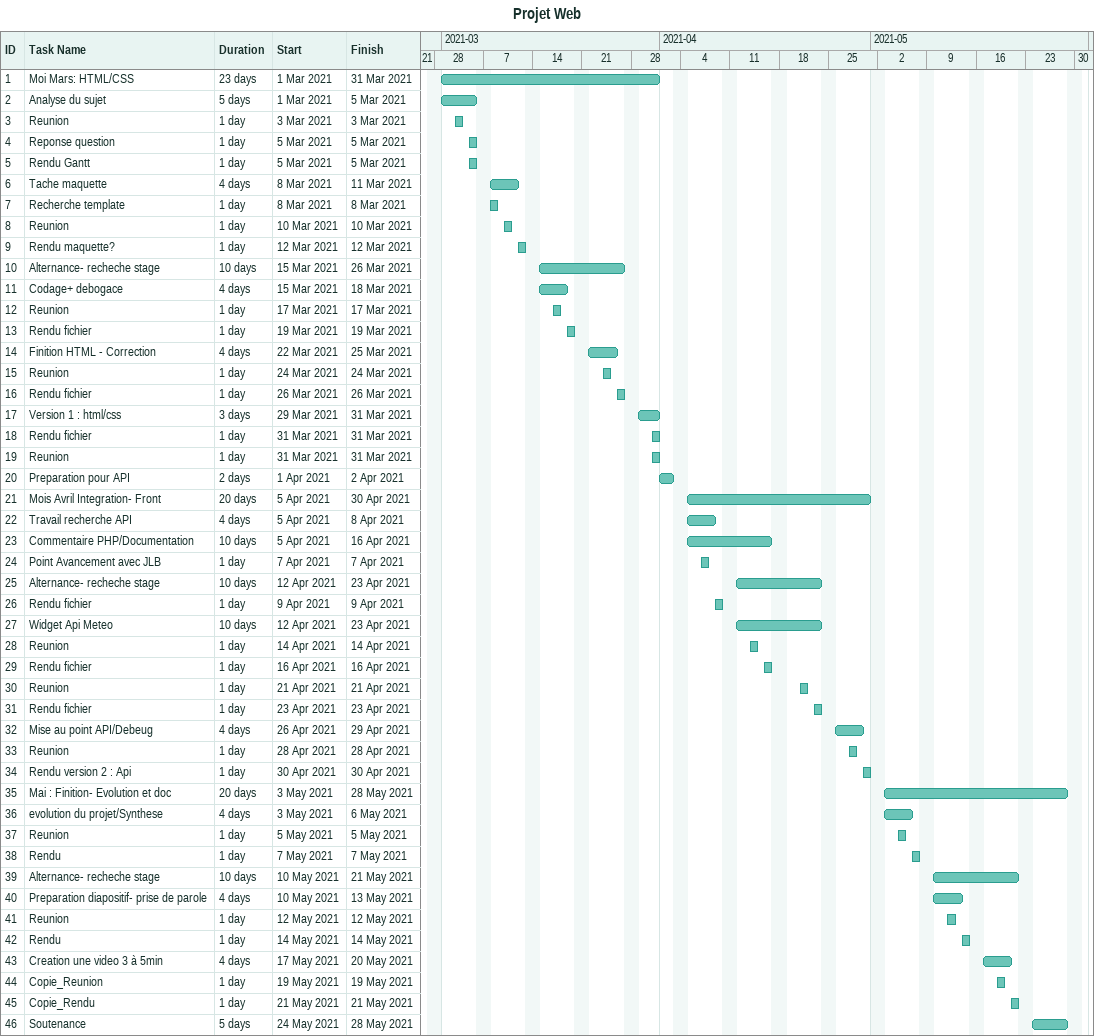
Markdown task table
Projet Web

| ID | Task | Duration | Start | Finish |
|---|---|---|---|---|
| 1 | Moi Mars: HTML/CSS | 23d | 2021-03-01 | 2021-03-31 |
| 2 | Analyse du sujet | 5d | 2021-03-01 | 2021-03-05 |
| 3 | Reunion | 1d | 2021-03-03 | 2021-03-03 |
| 4 | Reponse question | 1d | 2021-03-05 | 2021-03-05 |
| 5 | Rendu Gantt | 1d | 2021-03-05 | 2021-03-05 |
| 6 | Tache maquette | 4d | 2021-03-08 | 2021-03-11 |
| 7 | Recherche template | 1d | 2021-03-08 | 2021-03-08 |
| 8 | Reunion | 1d | 2021-03-10 | 2021-03-10 |
| 9 | Rendu maquette? | 1d | 2021-03-12 | 2021-03-12 |
| 10 | Alternance- recheche stage | 10d | 2021-03-15 | 2021-03-26 |
| 11 | Codage+ debogace | 4d | 2021-03-15 | 2021-03-18 |
| 12 | Reunion | 1d | 2021-03-17 | 2021-03-17 |
| 13 | Rendu fichier | 1d | 2021-03-19 | 2021-03-19 |
| 14 | Finition HTML - Correction | 4d | 2021-03-22 | 2021-03-25 |
| 15 | Reunion | 1d | 2021-03-24 | 2021-03-24 |
| 16 | Rendu fichier | 1d | 2021-03-26 | 2021-03-26 |
| 17 | Version 1 : html/css | 3d | 2021-03-29 | 2021-03-31 |
| 18 | Rendu fichier | 1d | 2021-03-31 | 2021-03-31 |
| 19 | Reunion | 1d | 2021-03-31 | 2021-03-31 |
| 20 | Preparation pour API | 2d | 2021-04-01 | 2021-04-02 |
| 21 | Mois Avril Integration- Front | 20d | 2021-04-05 | 2021-04-30 |
| 22 | Travail recherche API | 4d | 2021-04-05 | 2021-04-08 |
| 23 | Commentaire PHP/Documentation | 10d | 2021-04-05 | 2021-04-16 |
| 24 | Point Avancement avec JLB | 1d | 2021-04-07 | 2021-04-07 |
| 25 | Alternance- recheche stage | 10d | 2021-04-12 | 2021-04-23 |
| 26 | Rendu fichier | 1d | 2021-04-09 | 2021-04-09 |
| 27 | Widget Api Meteo | 10d | 2021-04-12 | 2021-04-23 |
| 28 | Reunion | 1d | 2021-04-14 | 2021-04-14 |
| 29 | Rendu fichier | 1d | 2021-04-16 | 2021-04-16 |
| 30 | Reunion | 1d | 2021-04-21 | 2021-04-21 |
| 31 | Rendu fichier | 1d | 2021-04-23 | 2021-04-23 |
| 32 | Mise au point API/Debeug | 4d | 2021-04-26 | 2021-04-29 |
| 33 | Reunion | 1d | 2021-04-28 | 2021-04-28 |
| 34 | Rendu version 2 : Api | 1d | 2021-04-30 | 2021-04-30 |
| 35 | Mai : Finition- Evolution et doc | 20d | 2021-05-03 | 2021-05-28 |
| 36 | evolution du projet/Synthese | 4d | 2021-05-03 | 2021-05-06 |
| 37 | Reunion | 1d | 2021-05-05 | 2021-05-05 |
| 38 | Rendu | 1d | 2021-05-07 | 2021-05-07 |
| 39 | Alternance- recheche stage | 10d | 2021-05-10 | 2021-05-21 |
| 40 | Preparation diapositif- prise de parole | 4d | 2021-05-10 | 2021-05-13 |
| 41 | Reunion | 1d | 2021-05-12 | 2021-05-12 |
| 42 | Rendu | 1d | 2021-05-14 | 2021-05-14 |
| 43 | Creation une video 3 à 5min | 4d | 2021-05-17 | 2021-05-20 |
| 44 | Copie_Reunion | 1d | 2021-05-19 | 2021-05-19 |
| 45 | Copie_Rendu | 1d | 2021-05-21 | 2021-05-21 |
| 46 | Soutenance | 5d | 2021-05-24 | 2021-05-28 |
